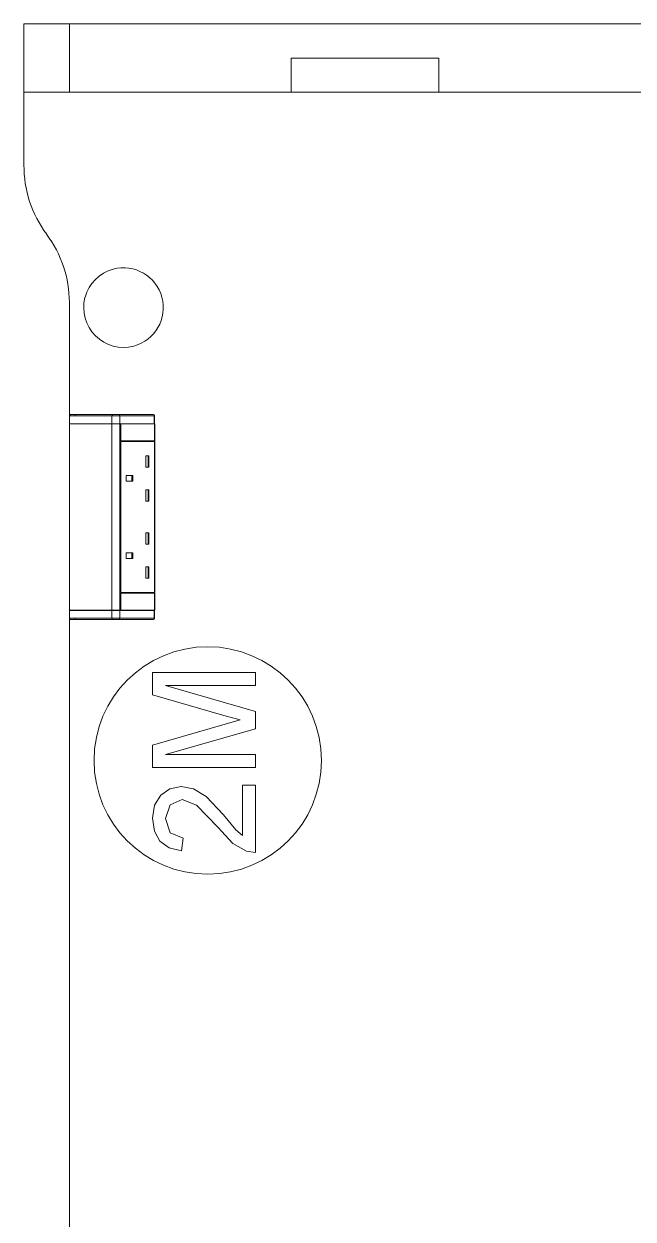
# Model space of a CAD drawing. Header units: millimetres. Extents: x 155927 to 326028, y -36033 to 97293.
# Drawn here: x 206666 to 207202, y 9925 to 10976 of the extents above; entities that cross this region are included whole.
import ezdxf

# ---------------------------------------------------------------- set-up
doc = ezdxf.new("R2010")
doc.units = ezdxf.units.MM
doc.header["$MEASUREMENT"] = 0
doc.layers.add('I-FURN', color=8, linetype='CONTINUOUS', lineweight=9)

msp = doc.modelspace()

# ---------------------------------------------------------------- linework, layer by layer
at = {"layer": 'I-FURN'}
for p, q in [((206705.8, 10975.6), (206665.8, 10975.6)), ((206665.8, 10975.6), (207465.8, 10975.6)), ((206665.8, 10915.6), (206665.8, 10975.6)), ((206665.8, 10915.6), (206665.8, 10975.6)), ((206665.8, 10975.6), (206665.8, 10851.7)), ((207465.8, 10975.6), (206665.8, 10975.6)), ((206665.8, 10975.6), (207465.8, 10975.6)), ((206665.8, 10851.7), (206665.8, 10975.6)), ((207425.8, 10975.6), (206705.8, 10975.6)), ((206705.8, 10915.6), (206705.8, 10975.6)), ((206705.8, 10915.6), (206705.8, 10975.6)), ((206900.8, 10915.6), (206900.8, 10945.6)), ((206900.8, 10945.6), (207030.8, 10945.6)), ((206900.8, 10915.6), (206900.8, 10945.6)), ((207030.8, 10945.6), (206900.8, 10945.6)), ((207030.8, 10915.6), (207030.8, 10945.6)), ((207030.8, 10945.6), (207030.8, 10915.6)), ((206900.8, 10915.6), (206665.8, 10915.6)), ((206665.8, 10915.6), (206705.8, 10915.6)), ((206705.8, 10915.6), (207425.8, 10915.6)), ((207030.8, 10915.6), (206900.8, 10915.6)), ((207465.8, 10915.6), (207030.8, 10915.6)), ((206705.8, 10730.6), (206705.8, 10631)), ((206705.8, 10631), (206705.8, 10730.6)), ((206705.8, 10624), (206705.8, 10631)), ((206743.3, 10631), (206705.8, 10631)), ((206705.8, 10631), (206705.8, 10624)), ((206710.8, 10632), (206706.8, 10632)), ((206706.8, 10632), (206743.9, 10632)), ((206710.8, 10632), (206710.8, 10631)), ((206749.4, 10632), (206710.8, 10632)), ((206750.2, 10631), (206743.3, 10631)), ((206743.3, 10631), (206743.3, 10624)), ((206743.9, 10632), (206749.4, 10632)), ((206749.4, 10632), (206779.7, 10632)), ((206749.4, 10632), (206779.7, 10632)), ((206780.5, 10631), (206750.2, 10631)), ((206750.2, 10631), (206750.2, 10624)), ((206780.3, 10631.8), (206780.3, 10631.8)), ((206780.7, 10631), (206780.5, 10631)), ((206780.5, 10631), (206780.5, 10624)), ((206780.7, 10631), (206780.7, 10624)), ((206780.7, 10631), (206780.7, 10624)), ((206780.7, 10624), (206780.7, 10631)), ((206743.3, 10624), (206705.8, 10624)), ((206705.8, 10460), (206705.8, 10623.9)), ((206705.8, 10623.9), (206705.8, 10460)), ((206705.8, 10623.9), (206743.3, 10623.9)), ((206750.2, 10624), (206743.3, 10624)), ((206743.3, 10623.9), (206743.3, 10460)), ((206743.3, 10623.9), (206750.2, 10623.9)), ((206780.5, 10624), (206750.2, 10624)), ((206750.2, 10623.9), (206750.2, 10460)), ((206750.8, 10623.9), (206750.2, 10623.9)), ((206750.8, 10609), (206750.8, 10623.9)), ((206751, 10624), (206751, 10609)), ((206780.9, 10624), (206751, 10624)), ((206780.7, 10624), (206780.5, 10624)), ((206780.7, 10623.9), (206780.7, 10460)), ((206780.9, 10609), (206780.9, 10624)), ((206750.8, 10475.5), (206750.8, 10608.5)), ((206751, 10609), (206780.9, 10609)), ((206751, 10608.5), (206751, 10475.5)), ((206780.9, 10608.5), (206751, 10608.5)), ((206780.5, 10608.5), (206780.5, 10609)), ((206780.9, 10475.5), (206780.9, 10608.5)), ((206775.8, 10595.9), (206773, 10595.9)), ((206773, 10595.9), (206773, 10585.9)), ((206775.1, 10595.9), (206775.1, 10585.9)), ((206775.8, 10595.9), (206775.8, 10585.9)), ((206775.8, 10585.9), (206773, 10585.9)), ((206755.8, 10573.4), (206755.8, 10578.4)), ((206755.8, 10578.4), (206761.5, 10578.4)), ((206761.5, 10573.4), (206755.8, 10573.4)), ((206760.8, 10578.4), (206760.8, 10573.4)), ((206761.5, 10578.4), (206761.5, 10573.4)), ((206775.8, 10565.9), (206773, 10565.9)), ((206773, 10565.9), (206773, 10555.9)), ((206775.1, 10565.9), (206775.1, 10555.9)), ((206775.8, 10565.9), (206775.8, 10555.9)), ((206775.8, 10555.9), (206773, 10555.9)), ((206775.8, 10528.1), (206773, 10528.1)), ((206773, 10528.1), (206773, 10518.1)), ((206775.1, 10528.1), (206775.1, 10518.1)), ((206775.8, 10528.1), (206775.8, 10518.1)), ((206761.5, 10510.6), (206755.8, 10510.6)), ((206755.8, 10510.6), (206755.8, 10505.6)), ((206760.8, 10510.6), (206760.8, 10505.6)), ((206761.5, 10510.6), (206761.5, 10505.6)), ((206775.8, 10518.1), (206773, 10518.1)), ((206761.5, 10505.6), (206755.8, 10505.6)), ((206775.8, 10498.1), (206773, 10498.1)), ((206773, 10498.1), (206773, 10488.1)), ((206775.1, 10498.1), (206775.1, 10488.1)), ((206775.8, 10498.1), (206775.8, 10488.1)), ((206775.8, 10488.1), (206773, 10488.1)), ((206750.8, 10460), (206750.8, 10475)), ((206780.9, 10475.5), (206751, 10475.5)), ((206751, 10475), (206751, 10460)), ((206780.9, 10475), (206751, 10475)), ((206780.5, 10475), (206780.5, 10475.5)), ((206780.9, 10460), (206780.9, 10475)), ((206743.3, 10460), (206705.8, 10460)), ((206705.8, 10452.9), (206705.8, 10459.9)), ((206705.8, 10452.9), (206705.8, 10459.9)), ((206705.8, 10459.9), (206743.3, 10459.9)), ((206750.2, 10460), (206743.3, 10460)), ((206743.3, 10452.9), (206743.3, 10459.9)), ((206743.3, 10459.9), (206750.2, 10459.9)), ((206751, 10460), (206748.6, 10460)), ((206750.2, 10460), (206750.8, 10460)), ((206750.2, 10452.9), (206750.2, 10459.9)), ((206750.2, 10459.9), (206780.5, 10459.9)), ((206751, 10460), (206780.9, 10460)), ((206780.5, 10452.9), (206780.5, 10459.9)), ((206780.5, 10459.9), (206780.7, 10459.9)), ((206780.7, 10459.9), (206780.7, 10452.9)), ((206780.7, 10459.9), (206780.7, 10452.9)), ((206780.7, 10459.9), (206780.7, 10452.9)), ((206705.8, 10452.9), (206705.8, 9620.6)), ((206705.8, 9620.6), (206705.8, 10452.9)), ((206705.8, 10452.9), (206743.3, 10452.9)), ((206706.8, 10451.9), (206706.8, 10451.9)), ((206743.9, 10451.9), (206706.8, 10451.9)), ((206706.8, 10451.9), (206710.8, 10451.9)), ((206710.8, 10452.9), (206710.8, 10451.9)), ((206710.8, 10451.9), (206749.4, 10451.9)), ((206743.3, 10452.9), (206750.2, 10452.9)), ((206749.4, 10451.9), (206743.9, 10451.9)), ((206779.7, 10451.9), (206749.4, 10451.9)), ((206779.7, 10451.9), (206749.4, 10451.9)), ((206750.2, 10452.9), (206780.5, 10452.9)), ((206780.3, 10452.1), (206780.3, 10452.2)), ((206780.5, 10452.9), (206780.7, 10452.9)), ((206869.4, 10405.2), (206779, 10405.2)), ((206779, 10405.2), (206779, 10385.7)), ((206869.4, 10393.9), (206869.4, 10405.2)), ((206779, 10385.7), (206841.6, 10367.5)), ((206869.4, 10371.1), (206790.3, 10393.9)), ((206790.3, 10393.9), (206869.4, 10393.9)), ((206841.6, 10367.5), (206856, 10363.5)), ((206856, 10363.5), (206842.7, 10359.8)), ((206869.4, 10355.8), (206869.4, 10371.1)), ((206842.7, 10359.8), (206779, 10341.3)), ((206790.3, 10333.1), (206869.4, 10355.8)), ((206779, 10341.3), (206779, 10321.8)), ((206869.4, 10333.1), (206790.3, 10333.1)), ((206869.4, 10321.8), (206869.4, 10333.1)), ((206779, 10321.8), (206869.4, 10321.8)), ((206794.3, 10303), (206786.2, 10297.4)), ((206804.2, 10304.9), (206794.3, 10303)), ((206814.9, 10302.9), (206804.2, 10304.9)), ((206826, 10296.2), (206814.9, 10302.9)), ((206858.1, 10306.3), (206858.1, 10261.9)), ((206869.4, 10306.3), (206858.1, 10306.3)), ((206869.4, 10246.9), (206869.4, 10306.3)), ((206786.2, 10297.4), (206780.8, 10288.6)), ((206794.5, 10289), (206804.9, 10293.6)), ((206804.9, 10293.6), (206817.7, 10288.7)), ((206841.5, 10280), (206826, 10296.2)), ((206780.8, 10288.6), (206779, 10277.2)), ((206790.3, 10276.9), (206794.5, 10289)), ((206817.7, 10288.7), (206836.5, 10269.2)), ((206852.3, 10267), (206841.5, 10280)), ((206779, 10277.2), (206780.6, 10265.8)), ((206794.4, 10264.4), (206790.3, 10276.9)), ((206836.5, 10269.2), (206849.6, 10255)), ((206780.6, 10265.8), (206785.5, 10257)), ((206805.8, 10259.7), (206794.4, 10264.4)), ((206804.4, 10248.4), (206805.8, 10259.7)), ((206858.1, 10261.9), (206852.3, 10267)), ((206785.5, 10257), (206793.5, 10251.1)), ((206793.5, 10251.1), (206804.4, 10248.4)), ((206849.6, 10255), (206861.6, 10248.2)), ((206861.6, 10248.2), (206869.4, 10246.9))]:
    msp.add_line(p, q, dxfattribs=at)
at = {"layer": 'I-FURN', "flags": 128}
for points in [[(206706.8, 10632), (206706.8, 10632), (206706.7, 10632), (206706.7, 10632), (206706.7, 10632), (206706.6, 10632), (206706.6, 10632), (206706.5, 10632), (206706.5, 10632), (206706.5, 10632), (206706.4, 10631.9), (206706.4, 10631.9), (206706.4, 10631.9), (206706.3, 10631.9), (206706.3, 10631.9), (206706.3, 10631.8), (206706.2, 10631.8), (206706.2, 10631.8), (206706.2, 10631.8), (206706.1, 10631.7), (206706.1, 10631.7), (206706.1, 10631.7), (206706.1, 10631.7), (206706, 10631.6), (206706, 10631.6), (206706, 10631.6), (206706, 10631.5), (206705.9, 10631.5), (206705.9, 10631.5), (206705.9, 10631.4), (206705.9, 10631.4), (206705.9, 10631.3), (206705.9, 10631.3), (206705.9, 10631.3), (206705.8, 10631.2), (206705.8, 10631.2), (206705.8, 10631.2), (206705.8, 10631.1), (206705.8, 10631.1), (206705.8, 10631), (206705.8, 10631)], [(206710.8, 10632), (206710.7, 10632), (206710.5, 10632), (206710.3, 10632), (206710.2, 10632), (206710, 10632), (206709.9, 10632), (206709.7, 10632), (206709.6, 10632), (206709.4, 10632), (206709.3, 10632), (206709.1, 10632), (206709, 10632), (206708.8, 10632), (206708.7, 10632), (206708.6, 10632), (206708.4, 10632), (206708.3, 10632), (206708.2, 10632), (206708.1, 10632), (206708, 10632), (206707.8, 10632), (206707.7, 10632), (206707.6, 10632), (206707.5, 10632), (206707.5, 10632), (206707.4, 10632), (206707.3, 10632), (206707.2, 10632), (206707.2, 10632), (206707.1, 10632), (206707, 10632), (206707, 10632), (206706.9, 10632), (206706.9, 10632), (206706.9, 10632), (206706.9, 10632), (206706.8, 10632), (206706.8, 10632), (206706.8, 10632)], [(206706.8, 10632), (206706.8, 10632), (206706.8, 10632)], [(206706.8, 10632), (206707.1, 10632), (206707.5, 10632), (206708.1, 10632), (206708.8, 10632), (206709.6, 10632), (206710.5, 10632), (206711.6, 10632), (206712.8, 10632), (206714.1, 10632), (206715.6, 10632), (206717.2, 10632), (206718.9, 10632), (206720.7, 10632), (206722.6, 10632), (206724.7, 10632), (206726.8, 10632), (206729.1, 10632), (206731.4, 10632), (206733.9, 10632), (206736.5, 10632), (206739.1, 10632), (206741.8, 10632), (206743.9, 10632)], [(206743.9, 10632), (206744, 10632), (206744.1, 10632), (206744.3, 10632), (206744.4, 10632), (206744.6, 10632), (206744.7, 10632), (206744.9, 10632), (206745, 10632), (206745.2, 10632), (206745.3, 10632), (206745.5, 10632), (206745.6, 10632), (206745.8, 10632), (206746, 10632), (206746.1, 10632), (206746.3, 10632), (206746.4, 10632), (206746.6, 10632), (206746.7, 10632), (206746.9, 10632), (206747.1, 10632), (206747.2, 10632), (206747.4, 10632), (206747.5, 10632), (206747.7, 10632), (206747.8, 10632), (206748, 10632), (206748.1, 10632), (206748.2, 10632), (206748.4, 10632), (206748.5, 10632), (206748.6, 10632), (206748.8, 10632), (206748.9, 10632), (206749, 10632), (206749.1, 10632), (206749.2, 10632), (206749.3, 10632), (206749.4, 10632)], [(206780.7, 10631), (206780.7, 10631.1), (206780.7, 10631.1), (206780.7, 10631.1), (206780.7, 10631.2), (206780.6, 10631.2), (206780.6, 10631.3), (206780.6, 10631.3), (206780.6, 10631.3), (206780.6, 10631.4), (206780.6, 10631.4), (206780.6, 10631.4), (206780.6, 10631.5), (206780.5, 10631.5)], [(206705.8, 10452.9), (206705.8, 10452.9), (206705.8, 10452.8), (206705.8, 10452.8), (206705.8, 10452.7), (206705.8, 10452.7), (206705.9, 10452.7), (206705.9, 10452.6), (206705.9, 10452.6), (206705.9, 10452.5), (206705.9, 10452.5), (206705.9, 10452.5), (206705.9, 10452.4), (206706, 10452.4), (206706, 10452.4), (206706, 10452.3), (206706, 10452.3), (206706, 10452.3), (206706.1, 10452.2), (206706.1, 10452.2), (206706.1, 10452.2), (206706.2, 10452.2), (206706.2, 10452.1), (206706.2, 10452.1), (206706.2, 10452.1), (206706.3, 10452.1), (206706.3, 10452), (206706.4, 10452), (206706.4, 10452), (206706.4, 10452), (206706.5, 10452), (206706.5, 10452), (206706.5, 10451.9), (206706.6, 10451.9), (206706.6, 10451.9), (206706.7, 10451.9), (206706.7, 10451.9), (206706.7, 10451.9), (206706.8, 10451.9), (206706.8, 10451.9), (206706.8, 10451.9)], [(206743.9, 10451.9), (206741.1, 10451.9), (206738.4, 10451.9), (206735.8, 10451.9), (206733.2, 10451.9), (206730.8, 10451.9), (206728.5, 10451.9), (206726.3, 10451.9), (206724.1, 10451.9), (206722.1, 10451.9), (206720.2, 10451.9), (206718.4, 10451.9), (206716.8, 10451.9), (206715.2, 10451.9), (206713.8, 10451.9), (206712.5, 10451.9), (206711.3, 10451.9), (206710.3, 10451.9), (206709.3, 10451.9), (206708.6, 10451.9), (206707.9, 10451.9), (206707.4, 10451.9), (206707, 10451.9), (206706.8, 10451.9)], [(206706.8, 10451.9), (206706.8, 10451.9), (206706.8, 10451.9), (206706.9, 10451.9), (206706.9, 10451.9), (206706.9, 10451.9), (206706.9, 10451.9), (206707, 10451.9), (206707, 10451.9), (206707.1, 10451.9), (206707.1, 10451.9), (206707.2, 10451.9), (206707.3, 10451.9), (206707.4, 10451.9), (206707.4, 10451.9), (206707.5, 10451.9), (206707.6, 10451.9), (206707.7, 10451.9), (206707.8, 10451.9), (206707.9, 10451.9), (206708, 10451.9), (206708.2, 10451.9), (206708.3, 10451.9), (206708.4, 10451.9), (206708.5, 10451.9), (206708.7, 10451.9), (206708.8, 10451.9), (206708.9, 10451.9), (206709.1, 10451.9), (206709.2, 10451.9), (206709.4, 10451.9), (206709.5, 10451.9), (206709.7, 10451.9), (206709.8, 10451.9), (206710, 10451.9), (206710.1, 10451.9), (206710.3, 10451.9), (206710.5, 10451.9), (206710.6, 10451.9), (206710.8, 10451.9), (206710.8, 10451.9)], [(206749.4, 10451.9), (206749.3, 10451.9), (206749.2, 10451.9), (206749.1, 10451.9), (206749, 10451.9), (206748.9, 10451.9), (206748.8, 10451.9), (206748.6, 10451.9), (206748.5, 10451.9), (206748.4, 10451.9), (206748.2, 10451.9), (206748.1, 10451.9), (206748, 10451.9), (206747.8, 10451.9), (206747.7, 10451.9), (206747.5, 10451.9), (206747.4, 10451.9), (206747.2, 10451.9), (206747.1, 10451.9), (206746.9, 10451.9), (206746.7, 10451.9), (206746.6, 10451.9), (206746.4, 10451.9), (206746.3, 10451.9), (206746.1, 10451.9), (206746, 10451.9), (206745.8, 10451.9), (206745.6, 10451.9), (206745.5, 10451.9), (206745.3, 10451.9), (206745.2, 10451.9), (206745, 10451.9), (206744.9, 10451.9), (206744.7, 10451.9), (206744.6, 10451.9), (206744.4, 10451.9), (206744.3, 10451.9), (206744.1, 10451.9), (206744, 10451.9), (206743.9, 10451.9)], [(206780.5, 10452.4), (206780.6, 10452.4), (206780.6, 10452.5), (206780.6, 10452.5), (206780.6, 10452.5), (206780.6, 10452.6), (206780.6, 10452.6), (206780.6, 10452.7), (206780.6, 10452.7), (206780.7, 10452.7), (206780.7, 10452.8), (206780.7, 10452.8), (206780.7, 10452.9), (206780.7, 10452.9), (206780.7, 10452.9)]]:
    msp.add_lwpolyline(points, dxfattribs=at)
at = {"layer": 'I-FURN'}
for centre, radius, start, end in [((206765.9, 10850.6), 100, 179.3744, 216.8699), ((206765.9, 10850.6), 100, 179.3744, 216.8699), ((206605.8, 10730.6), 100, 0, 36.8699), ((206605.8, 10730.6), 100, 0, 36.8699), ((206753.4, 10726.1), 35, 105, 165), ((206753.4, 10726.1), 35, 285, 105), ((206753.4, 10726.1), 35, 165.2996, 285), ((206827.5, 10327.9), 100, 90, 270), ((206827.5, 10327.9), 100, 270, 90)]:
    msp.add_arc(centre, radius, start, end, dxfattribs=at)
at = {"layer": 'I-FURN', "extrusion": (0, 0, -1)}
for centre, major_axis, ratio, start_param, end_param in [((206706.8, 10631), (0, -1), 0.998113, 1.570796, 3.141593), ((206743.9, 10631), (0, -1), 0.56467, 1.570796, 3.141593), ((206749.4, 10631), (0, -1), 0.819152, 3.141593, 4.712389), ((206779.7, 10631), (0, 1), 0.819152, 0, 1.570796), ((206706.8, 10452.9), (0, -1), 0.998113, 0, 1.570796), ((206743.9, 10452.9), (0, -1), 0.56467, 0, 1.570796), ((206749.4, 10452.9), (0, -1), 0.819152, 4.712389, 6.283185), ((206779.7, 10452.9), (0, -1), 0.819152, 4.712389, 6.283185)]:
    msp.add_ellipse(centre, major_axis=major_axis, ratio=ratio, start_param=start_param, end_param=end_param, dxfattribs=at)

doc.saveas('drawing.dxf')
